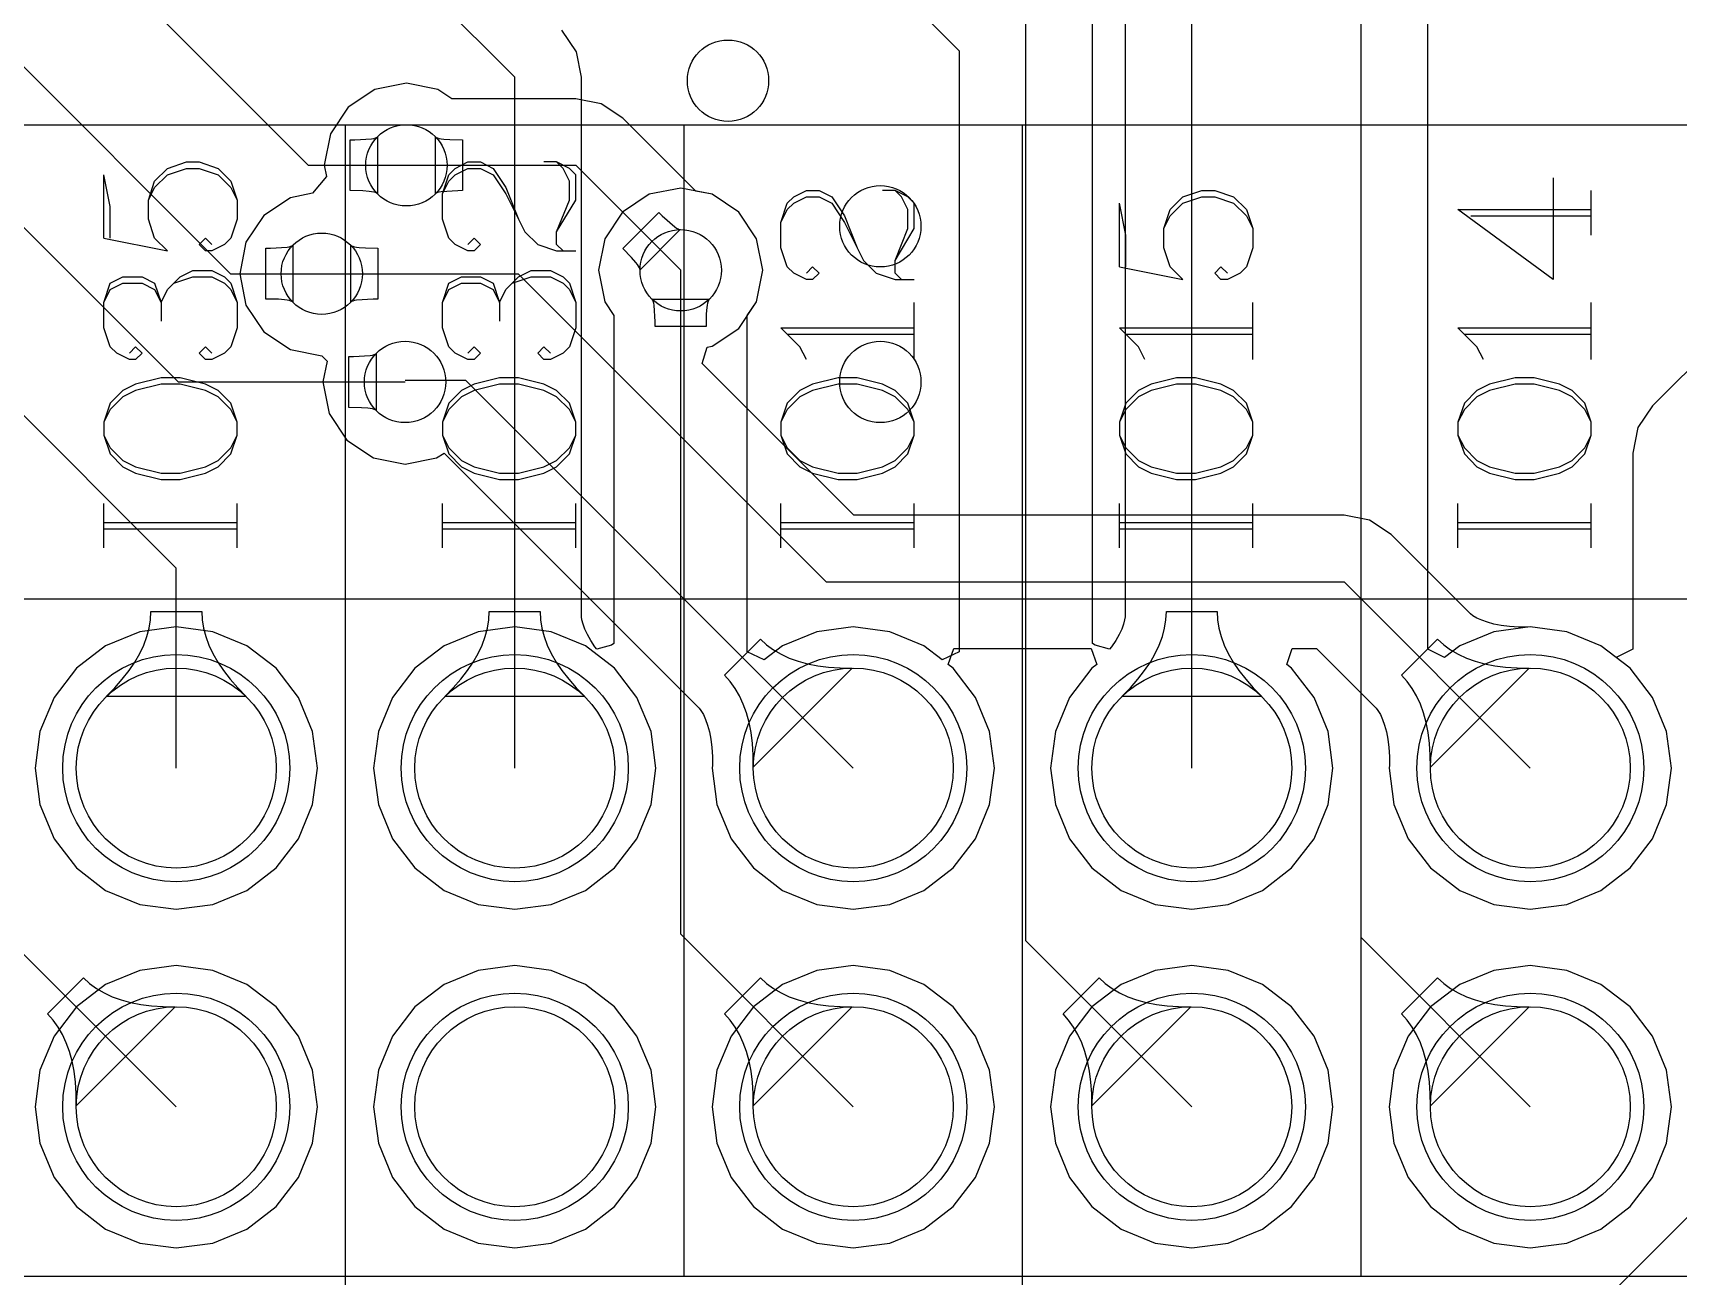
# Model space of a CAD drawing. Header units: millimetres. Extents: x 36 to 139, y 37 to 145.
# Drawn here: x 119.83 to 132.17, y 91.02 to 100.35 of the extents above; entities that cross this region are included whole.
import ezdxf

# ---------------------------------------------------------------- set-up
doc = ezdxf.new("R2010")
doc.units = ezdxf.units.MM
for name, color, linetype in [('BottomLayer', 5, 'Continuous'), ('BottomSolder', 6, 'Continuous'), ('MultiLayer', 9, 'Continuous'), ('TopLayer', 1, 'Continuous'), ('TopOverlay', 2, 'Continuous'), ('TopSolder', 216, 'Continuous')]:
    doc.layers.add(name, color=color, linetype=linetype)

# ---------------------------------------------------------------- blocks, each defined once
blk = doc.blocks.new('HDR2X11_28')
at = {"layer": 'BottomLayer'}
for centre in [(5.08, 2.54), (7.62, 2.54), (10.16, 2.54), (12.7, 2.54), (15.24, 2.54), (5.08, 0), (7.62, 0), (10.16, 0), (12.7, 0), (15.24, 0)]:
    blk.add_circle(centre, 0.75, dxfattribs=at)
at = {"layer": 'BottomSolder'}
for centre in [(5.08, 2.54), (7.62, 2.54), (10.16, 2.54), (12.7, 2.54), (15.24, 2.54), (5.08, 0), (7.62, 0), (10.16, 0), (12.7, 0), (15.24, 0)]:
    blk.add_circle(centre, 0.852, dxfattribs=at)
at = {"layer": 'MultiLayer'}
for centre in [(5.08, 2.54), (7.62, 2.54), (10.16, 2.54), (12.7, 2.54), (15.24, 2.54), (5.08, 0), (7.62, 0), (10.16, 0), (12.7, 0), (15.24, 0)]:
    blk.add_circle(centre, 0.75, dxfattribs=at)
at = {"layer": 'TopLayer'}
for centre in [(5.08, 2.54), (7.62, 2.54), (10.16, 2.54), (12.7, 2.54), (15.24, 2.54), (5.08, 0), (7.62, 0), (10.16, 0), (12.7, 0), (15.24, 0)]:
    blk.add_circle(centre, 0.75, dxfattribs=at)
at = {"layer": 'TopOverlay'}
for p, q in [((26.67, 3.81), (-1.27, 3.81)), ((26.67, -1.27), (-1.27, -1.27))]:
    blk.add_line(p, q, dxfattribs=at)
at = {"layer": 'TopSolder'}
for centre in [(5.08, 2.54), (7.62, 2.54), (10.16, 2.54), (12.7, 2.54), (15.24, 2.54), (5.08, 0), (7.62, 0), (10.16, 0), (12.7, 0), (15.24, 0)]:
    blk.add_circle(centre, 0.852, dxfattribs=at)

msp = doc.modelspace()

# ---------------------------------------------------------------- linework, layer by layer
at = {"layer": 'BottomLayer'}
for p, q in [((122.395, 99.923), (122.195, 99.789)), ((122.631, 99.97), (122.395, 99.923)), ((122.867, 99.923), (122.631, 99.97)), ((122.971, 99.853), (122.867, 99.923)), ((122.195, 99.789), (122.061, 99.589)), ((123.901, 99.853), (122.971, 99.853)), ((124.093, 99.815), (123.901, 99.853)), ((124.255, 99.707), (124.093, 99.815)), ((124.801, 99.161), (124.255, 99.707)), ((122.061, 99.589), (122.015, 99.353)), ((122.849, 99.14), (122.849, 99.567)), ((122.849, 99.567), (122.855, 99.562)), ((122.855, 99.562), (122.864, 99.558)), ((122.864, 99.558), (122.877, 99.555)), ((122.877, 99.555), (122.892, 99.552)), ((122.892, 99.552), (122.911, 99.549)), ((122.911, 99.549), (122.958, 99.546)), ((122.958, 99.546), (123.052, 99.544)), ((123.052, 99.544), (123.052, 99.163)), ((122.031, 99.27), (121.927, 99.143)), ((122.015, 99.353), (122.031, 99.27)), ((122.631, 99.353), (123.901, 99.353)), ((123.901, 99.353), (124.689, 98.566)), ((121.927, 99.143), (121.76, 99.11)), ((122.855, 99.144), (122.849, 99.14)), ((122.864, 99.148), (122.855, 99.144)), ((122.877, 99.151), (122.864, 99.148)), ((122.892, 99.154), (122.877, 99.151)), ((123.017, 99.162), (122.892, 99.154)), ((123.052, 99.163), (123.017, 99.162)), ((124.802, 99.16), (124.801, 99.161)), ((124.925, 99.136), (124.802, 99.16)), ((125.125, 99.002), (124.925, 99.136)), ((121.76, 99.11), (121.56, 98.976)), ((121.56, 98.976), (121.426, 98.776)), ((124.256, 98.729), (124.526, 98.998)), ((124.526, 98.998), (124.55, 98.974)), ((124.55, 98.974), (124.645, 98.891)), ((124.645, 98.891), (124.658, 98.882)), ((124.658, 98.882), (124.669, 98.876)), ((125.258, 98.802), (125.125, 99.002)), ((121.426, 98.776), (121.38, 98.54)), ((124.686, 98.871), (124.384, 98.569)), ((124.669, 98.876), (124.678, 98.872)), ((124.678, 98.872), (124.686, 98.871)), ((125.305, 98.566), (125.258, 98.802)), ((122.214, 98.327), (122.214, 98.754)), ((122.214, 98.754), (122.22, 98.749)), ((122.22, 98.749), (122.229, 98.746)), ((122.229, 98.746), (122.242, 98.742)), ((122.242, 98.742), (122.257, 98.739)), ((122.257, 98.739), (122.276, 98.737)), ((122.276, 98.737), (122.323, 98.733)), ((122.323, 98.733), (122.417, 98.731)), ((122.417, 98.731), (122.417, 98.35)), ((124.321, 98.661), (124.256, 98.729)), ((124.352, 98.625), (124.321, 98.661)), ((121.38, 98.54), (121.426, 98.304)), ((121.996, 98.54), (123.469, 98.54)), ((123.469, 98.54), (125.781, 96.229)), ((124.364, 98.61), (124.352, 98.625)), ((124.372, 98.597), (124.364, 98.61)), ((124.379, 98.585), (124.372, 98.597)), ((124.383, 98.576), (124.379, 98.585)), ((124.384, 98.569), (124.383, 98.576)), ((125.258, 98.33), (125.305, 98.566)), ((121.426, 98.304), (121.56, 98.104)), ((122.22, 98.331), (122.214, 98.327)), ((122.229, 98.335), (122.22, 98.331)), ((122.242, 98.339), (122.229, 98.335)), ((122.257, 98.342), (122.242, 98.339)), ((122.382, 98.35), (122.257, 98.342)), ((122.417, 98.35), (122.382, 98.35)), ((125.125, 98.13), (125.258, 98.33)), ((121.56, 98.104), (121.76, 97.971)), ((124.925, 97.996), (125.125, 98.13)), ((121.76, 97.971), (121.996, 97.924)), ((121.996, 97.924), (122.036, 97.884)), ((124.85, 97.867), (124.887, 97.989)), ((124.887, 97.989), (124.925, 97.996)), ((122.036, 97.884), (122.004, 97.728)), ((125.988, 96.729), (124.85, 97.867)), ((122.004, 97.728), (122.051, 97.492)), ((122.621, 97.741), (123.075, 97.741)), ((123.075, 97.741), (125.984, 94.832)), ((122.051, 97.492), (122.185, 97.292)), ((122.185, 97.292), (122.385, 97.158)), ((122.385, 97.158), (122.621, 97.111)), ((122.621, 97.111), (122.857, 97.158)), ((122.857, 97.158), (122.913, 97.195)), ((122.913, 97.195), (124.828, 95.281)), ((129.667, 96.729), (125.988, 96.729)), ((129.858, 96.691), (129.667, 96.729)), ((130.021, 96.583), (129.858, 96.691)), ((130.615, 95.988), (130.021, 96.583)), ((125.781, 96.229), (129.667, 96.229)), ((129.667, 96.229), (131.064, 94.832)), ((130.633, 95.975), (130.615, 95.988)), ((130.663, 95.957), (130.633, 95.975)), ((130.7, 95.941), (130.663, 95.957)), ((130.742, 95.926), (130.7, 95.941)), ((130.791, 95.912), (130.742, 95.926)), ((120.63, 95.855), (120.374, 95.749)), ((120.904, 95.891), (120.63, 95.855)), ((121.178, 95.855), (120.904, 95.891)), ((121.434, 95.749), (121.178, 95.855)), ((123.17, 95.855), (122.914, 95.749)), ((123.444, 95.891), (123.17, 95.855)), ((123.718, 95.855), (123.444, 95.891)), ((123.974, 95.749), (123.718, 95.855)), ((125.018, 95.528), (125.288, 95.798)), ((125.288, 95.798), (125.334, 95.756)), ((130.098, 95.528), (130.368, 95.798)), ((130.368, 95.798), (130.414, 95.756)), ((130.846, 95.902), (130.791, 95.912)), ((130.909, 95.894), (130.846, 95.902)), ((130.978, 95.889), (130.909, 95.894)), ((131.041, 95.888), (130.978, 95.889)), ((131.064, 95.891), (131.041, 95.888)), ((131.338, 95.855), (131.064, 95.891)), ((131.594, 95.749), (131.338, 95.855)), ((120.374, 95.749), (120.155, 95.581)), ((121.653, 95.581), (121.434, 95.749)), ((122.914, 95.749), (122.695, 95.581)), ((124.193, 95.581), (123.974, 95.749)), ((125.334, 95.756), (125.386, 95.719)), ((125.386, 95.719), (125.442, 95.686)), ((125.442, 95.686), (125.504, 95.657)), ((126.697, 95.609), (126.738, 95.729)), ((126.738, 95.729), (127.77, 95.729)), ((127.77, 95.729), (127.811, 95.609)), ((129.237, 95.609), (129.278, 95.729)), ((129.278, 95.729), (129.46, 95.729)), ((129.46, 95.729), (129.908, 95.281)), ((130.414, 95.756), (130.466, 95.719)), ((130.466, 95.719), (130.522, 95.686)), ((130.522, 95.686), (130.584, 95.657)), ((131.813, 95.581), (131.594, 95.749)), ((120.155, 95.581), (119.987, 95.362)), ((121.821, 95.362), (121.653, 95.581)), ((122.695, 95.581), (122.527, 95.362)), ((124.361, 95.362), (124.193, 95.581)), ((125.976, 95.582), (125.234, 94.84)), ((125.504, 95.657), (125.57, 95.634)), ((125.57, 95.634), (125.641, 95.614)), ((125.641, 95.614), (125.718, 95.599)), ((125.718, 95.599), (125.799, 95.589)), ((125.799, 95.589), (125.885, 95.583)), ((125.885, 95.583), (125.976, 95.582)), ((126.733, 95.581), (126.697, 95.609)), ((126.901, 95.362), (126.733, 95.581)), ((127.775, 95.581), (127.607, 95.362)), ((127.811, 95.609), (127.775, 95.581)), ((129.273, 95.581), (129.237, 95.609)), ((129.441, 95.362), (129.273, 95.581)), ((131.056, 95.582), (130.314, 94.84)), ((130.584, 95.657), (130.65, 95.634)), ((130.65, 95.634), (130.721, 95.614)), ((130.721, 95.614), (130.798, 95.599)), ((130.798, 95.599), (130.879, 95.589)), ((130.879, 95.589), (130.965, 95.583)), ((130.965, 95.583), (131.056, 95.582)), ((131.981, 95.362), (131.813, 95.581)), ((125.06, 95.482), (125.018, 95.528)), ((125.097, 95.43), (125.06, 95.482)), ((125.13, 95.374), (125.097, 95.43)), ((130.14, 95.482), (130.098, 95.528)), ((130.177, 95.43), (130.14, 95.482)), ((130.21, 95.374), (130.177, 95.43)), ((119.987, 95.362), (119.881, 95.106)), ((121.927, 95.106), (121.821, 95.362)), ((122.527, 95.362), (122.421, 95.106)), ((124.467, 95.106), (124.361, 95.362)), ((125.159, 95.312), (125.13, 95.374)), ((125.182, 95.246), (125.159, 95.312)), ((127.007, 95.106), (126.901, 95.362)), ((127.607, 95.362), (127.501, 95.106)), ((129.547, 95.106), (129.441, 95.362)), ((130.239, 95.312), (130.21, 95.374)), ((130.262, 95.246), (130.239, 95.312)), ((132.087, 95.106), (131.981, 95.362)), ((124.828, 95.281), (124.841, 95.263)), ((124.841, 95.263), (124.859, 95.233)), ((124.859, 95.233), (124.875, 95.196)), ((124.875, 95.196), (124.89, 95.154)), ((125.202, 95.175), (125.182, 95.246)), ((129.908, 95.281), (129.921, 95.263)), ((129.921, 95.263), (129.939, 95.233)), ((129.939, 95.233), (129.955, 95.196)), ((129.955, 95.196), (129.97, 95.154)), ((130.282, 95.175), (130.262, 95.246)), ((119.881, 95.106), (119.845, 94.832)), ((121.963, 94.832), (121.927, 95.106)), ((122.421, 95.106), (122.385, 94.832)), ((124.503, 94.832), (124.467, 95.106)), ((124.89, 95.154), (124.904, 95.105)), ((124.904, 95.105), (124.914, 95.05)), ((125.217, 95.098), (125.202, 95.175)), ((125.227, 95.017), (125.217, 95.098)), ((127.043, 94.832), (127.007, 95.106)), ((127.501, 95.106), (127.465, 94.832)), ((129.583, 94.832), (129.547, 95.106)), ((129.97, 95.154), (129.984, 95.105)), ((129.984, 95.105), (129.994, 95.05)), ((130.297, 95.098), (130.282, 95.175)), ((130.307, 95.017), (130.297, 95.098)), ((132.123, 94.832), (132.087, 95.106)), ((124.914, 95.05), (124.922, 94.987)), ((124.922, 94.987), (124.927, 94.918)), ((125.233, 94.931), (125.227, 95.017)), ((125.234, 94.84), (125.233, 94.931)), ((129.994, 95.05), (130.002, 94.987)), ((130.002, 94.987), (130.007, 94.918)), ((130.313, 94.931), (130.307, 95.017)), ((130.314, 94.84), (130.313, 94.931)), ((119.845, 94.832), (119.881, 94.558)), ((121.927, 94.558), (121.963, 94.832)), ((122.385, 94.832), (122.421, 94.558)), ((124.467, 94.558), (124.503, 94.832)), ((124.928, 94.855), (124.925, 94.832)), ((124.925, 94.832), (124.961, 94.558)), ((124.927, 94.918), (124.928, 94.855)), ((127.007, 94.558), (127.043, 94.832)), ((127.465, 94.832), (127.501, 94.558)), ((129.547, 94.558), (129.583, 94.832)), ((130.008, 94.855), (130.005, 94.832)), ((130.005, 94.832), (130.041, 94.558)), ((130.007, 94.918), (130.008, 94.855)), ((132.087, 94.558), (132.123, 94.832)), ((119.881, 94.558), (119.987, 94.302)), ((121.821, 94.302), (121.927, 94.558)), ((122.421, 94.558), (122.527, 94.302)), ((124.361, 94.302), (124.467, 94.558)), ((124.961, 94.558), (125.067, 94.302)), ((126.901, 94.302), (127.007, 94.558)), ((127.501, 94.558), (127.607, 94.302)), ((129.441, 94.302), (129.547, 94.558)), ((130.041, 94.558), (130.147, 94.302)), ((131.981, 94.302), (132.087, 94.558)), ((119.987, 94.302), (120.155, 94.083)), ((121.653, 94.083), (121.821, 94.302)), ((122.527, 94.302), (122.695, 94.083)), ((124.193, 94.083), (124.361, 94.302)), ((125.067, 94.302), (125.235, 94.083)), ((126.733, 94.083), (126.901, 94.302)), ((127.607, 94.302), (127.775, 94.083)), ((129.273, 94.083), (129.441, 94.302)), ((130.147, 94.302), (130.315, 94.083)), ((131.813, 94.083), (131.981, 94.302)), ((120.155, 94.083), (120.374, 93.915)), ((121.434, 93.915), (121.653, 94.083)), ((122.695, 94.083), (122.914, 93.915)), ((123.974, 93.915), (124.193, 94.083)), ((125.235, 94.083), (125.454, 93.915)), ((126.514, 93.915), (126.733, 94.083)), ((127.775, 94.083), (127.994, 93.915)), ((129.054, 93.915), (129.273, 94.083)), ((130.315, 94.083), (130.534, 93.915)), ((131.594, 93.915), (131.813, 94.083)), ((120.374, 93.915), (120.63, 93.809)), ((121.178, 93.809), (121.434, 93.915)), ((122.914, 93.915), (123.17, 93.809)), ((123.718, 93.809), (123.974, 93.915)), ((125.454, 93.915), (125.71, 93.809)), ((126.258, 93.809), (126.514, 93.915)), ((127.994, 93.915), (128.25, 93.809)), ((128.798, 93.809), (129.054, 93.915)), ((130.534, 93.915), (130.79, 93.809)), ((131.338, 93.809), (131.594, 93.915)), ((120.63, 93.809), (120.904, 93.773)), ((120.904, 93.773), (121.178, 93.809)), ((123.17, 93.809), (123.444, 93.773)), ((123.444, 93.773), (123.718, 93.809)), ((125.71, 93.809), (125.984, 93.773)), ((125.984, 93.773), (126.258, 93.809)), ((128.25, 93.809), (128.524, 93.773)), ((128.524, 93.773), (128.798, 93.809)), ((130.79, 93.809), (131.064, 93.773)), ((131.064, 93.773), (131.338, 93.809)), ((120.904, 93.351), (120.63, 93.315)), ((121.178, 93.315), (120.904, 93.351)), ((123.444, 93.351), (123.17, 93.315)), ((123.718, 93.315), (123.444, 93.351)), ((125.984, 93.351), (125.71, 93.315)), ((126.258, 93.315), (125.984, 93.351)), ((128.524, 93.351), (128.25, 93.315)), ((128.798, 93.315), (128.524, 93.351)), ((131.064, 93.351), (130.79, 93.315)), ((131.338, 93.315), (131.064, 93.351)), ((120.374, 93.209), (120.155, 93.041)), ((120.63, 93.315), (120.374, 93.209)), ((121.434, 93.209), (121.178, 93.315)), ((121.653, 93.041), (121.434, 93.209)), ((122.914, 93.209), (122.695, 93.041)), ((123.17, 93.315), (122.914, 93.209)), ((123.974, 93.209), (123.718, 93.315)), ((124.193, 93.041), (123.974, 93.209)), ((125.454, 93.209), (125.235, 93.041)), ((125.71, 93.315), (125.454, 93.209)), ((126.514, 93.209), (126.258, 93.315)), ((126.733, 93.041), (126.514, 93.209)), ((127.994, 93.209), (127.775, 93.041)), ((128.25, 93.315), (127.994, 93.209)), ((129.054, 93.209), (128.798, 93.315)), ((129.273, 93.041), (129.054, 93.209)), ((130.534, 93.209), (130.315, 93.041)), ((130.79, 93.315), (130.534, 93.209)), ((131.594, 93.209), (131.338, 93.315)), ((131.813, 93.041), (131.594, 93.209)), ((120.155, 93.041), (119.987, 92.822)), ((121.821, 92.822), (121.653, 93.041)), ((122.695, 93.041), (122.527, 92.822)), ((124.361, 92.822), (124.193, 93.041)), ((125.235, 93.041), (125.067, 92.822)), ((126.901, 92.822), (126.733, 93.041)), ((127.775, 93.041), (127.607, 92.822)), ((129.441, 92.822), (129.273, 93.041)), ((130.315, 93.041), (130.147, 92.822)), ((131.981, 92.822), (131.813, 93.041)), ((119.987, 92.822), (119.881, 92.566)), ((121.927, 92.566), (121.821, 92.822)), ((122.527, 92.822), (122.421, 92.566)), ((124.467, 92.566), (124.361, 92.822)), ((125.067, 92.822), (124.961, 92.566)), ((127.007, 92.566), (126.901, 92.822)), ((127.607, 92.822), (127.501, 92.566)), ((129.547, 92.566), (129.441, 92.822)), ((130.147, 92.822), (130.041, 92.566)), ((132.087, 92.566), (131.981, 92.822)), ((119.881, 92.566), (119.845, 92.292)), ((121.963, 92.292), (121.927, 92.566)), ((122.421, 92.566), (122.385, 92.292)), ((124.503, 92.292), (124.467, 92.566)), ((124.961, 92.566), (124.925, 92.292)), ((127.043, 92.292), (127.007, 92.566)), ((127.501, 92.566), (127.465, 92.292)), ((129.583, 92.292), (129.547, 92.566)), ((130.041, 92.566), (130.005, 92.292)), ((132.123, 92.292), (132.087, 92.566)), ((119.845, 92.292), (119.881, 92.018)), ((121.927, 92.018), (121.963, 92.292)), ((122.385, 92.292), (122.421, 92.018)), ((124.467, 92.018), (124.503, 92.292)), ((124.925, 92.292), (124.961, 92.018)), ((127.007, 92.018), (127.043, 92.292)), ((127.465, 92.292), (127.501, 92.018)), ((129.547, 92.018), (129.583, 92.292)), ((130.005, 92.292), (130.041, 92.018)), ((132.087, 92.018), (132.123, 92.292)), ((119.881, 92.018), (119.987, 91.762)), ((121.821, 91.762), (121.927, 92.018)), ((122.421, 92.018), (122.527, 91.762)), ((124.361, 91.762), (124.467, 92.018)), ((124.961, 92.018), (125.067, 91.762)), ((126.901, 91.762), (127.007, 92.018)), ((127.501, 92.018), (127.607, 91.762)), ((129.441, 91.762), (129.547, 92.018)), ((130.041, 92.018), (130.147, 91.762)), ((131.981, 91.762), (132.087, 92.018)), ((119.987, 91.762), (120.155, 91.543)), ((121.653, 91.543), (121.821, 91.762)), ((122.527, 91.762), (122.695, 91.543)), ((124.193, 91.543), (124.361, 91.762)), ((125.067, 91.762), (125.235, 91.543)), ((126.733, 91.543), (126.901, 91.762)), ((127.607, 91.762), (127.775, 91.543)), ((129.273, 91.543), (129.441, 91.762)), ((130.147, 91.762), (130.315, 91.543)), ((131.813, 91.543), (131.981, 91.762)), ((120.155, 91.543), (120.374, 91.375)), ((121.434, 91.375), (121.653, 91.543)), ((122.695, 91.543), (122.914, 91.375)), ((123.974, 91.375), (124.193, 91.543)), ((125.235, 91.543), (125.454, 91.375)), ((126.514, 91.375), (126.733, 91.543)), ((127.775, 91.543), (127.994, 91.375)), ((129.054, 91.375), (129.273, 91.543)), ((130.315, 91.543), (130.534, 91.375)), ((131.594, 91.375), (131.813, 91.543)), ((120.374, 91.375), (120.63, 91.269)), ((121.178, 91.269), (121.434, 91.375)), ((122.914, 91.375), (123.17, 91.269)), ((123.718, 91.269), (123.974, 91.375)), ((125.454, 91.375), (125.71, 91.269)), ((126.258, 91.269), (126.514, 91.375)), ((127.994, 91.375), (128.25, 91.269)), ((128.798, 91.269), (129.054, 91.375)), ((130.534, 91.375), (130.79, 91.269)), ((131.338, 91.269), (131.594, 91.375)), ((120.63, 91.269), (120.904, 91.233)), ((120.904, 91.233), (121.178, 91.269)), ((123.17, 91.269), (123.444, 91.233)), ((123.444, 91.233), (123.718, 91.269)), ((125.71, 91.269), (125.984, 91.233)), ((125.984, 91.233), (126.258, 91.269)), ((128.25, 91.269), (128.524, 91.233)), ((128.524, 91.233), (128.798, 91.269)), ((130.79, 91.269), (131.064, 91.233)), ((131.064, 91.233), (131.338, 91.269))]:
    msp.add_line(p, q, dxfattribs=at)
for centre in [(125.044, 99.988), (122.631, 99.353), (126.187, 98.896), (121.996, 98.54), (124.689, 98.566), (122.621, 97.728), (126.187, 97.728)]:
    msp.add_circle(centre, 0.305, dxfattribs=at)
at = {"layer": 'MultiLayer'}
for centre in [(125.044, 99.988), (122.631, 99.353), (126.187, 98.896), (121.996, 98.54), (124.689, 98.566), (122.621, 97.728), (126.187, 97.728)]:
    msp.add_circle(centre, 0.305, dxfattribs=at)
at = {"layer": 'TopLayer'}
for p, q in [((128.024, 108.497), (128.024, 95.967)), ((128.524, 94.832), (128.524, 108.497)), ((129.794, 93.562), (129.794, 103.417)), ((130.294, 95.725), (130.294, 103.21)), ((116.764, 103.087), (121.31, 98.54)), ((115.9, 102.745), (120.918, 97.728)), ((136.74, 102.307), (131.98, 97.548)), ((121.437, 102.02), (123.444, 100.014)), ((125.402, 101.59), (126.779, 100.213)), ((120.498, 100.75), (121.895, 99.353)), ((123.906, 100.205), (123.798, 100.367)), ((127.279, 93.537), (127.279, 100.42)), ((127.78, 95.767), (127.78, 100.42)), ((123.944, 100.014), (123.906, 100.205)), ((126.779, 100.213), (126.779, 95.705)), ((123.444, 94.832), (123.444, 100.014)), ((123.944, 95.967), (123.944, 100.014)), ((122.21, 99.163), (122.21, 99.544)), ((122.21, 99.544), (122.245, 99.544)), ((122.245, 99.544), (122.37, 99.552)), ((122.37, 99.552), (122.386, 99.555)), ((122.386, 99.555), (122.398, 99.558)), ((122.398, 99.558), (122.407, 99.562)), ((122.407, 99.562), (122.414, 99.567)), ((122.414, 99.567), (122.414, 99.14)), ((117.831, 99.404), (120.904, 96.331)), ((121.895, 99.353), (122.631, 99.353)), ((122.305, 99.161), (122.21, 99.163)), ((122.352, 99.157), (122.305, 99.161)), ((122.37, 99.154), (122.352, 99.157)), ((122.386, 99.151), (122.37, 99.154)), ((122.398, 99.148), (122.386, 99.151)), ((122.407, 99.144), (122.398, 99.148)), ((122.414, 99.14), (122.407, 99.144)), ((124.453, 99.136), (124.253, 99.002)), ((124.689, 99.182), (124.453, 99.136)), ((124.925, 99.136), (124.689, 99.182)), ((125.125, 99.002), (124.925, 99.136)), ((124.253, 99.002), (124.119, 98.802)), ((125.258, 98.802), (125.125, 99.002)), ((124.119, 98.802), (124.072, 98.566)), ((125.305, 98.566), (125.258, 98.802)), ((121.575, 98.35), (121.575, 98.731)), ((121.575, 98.731), (121.61, 98.731)), ((121.61, 98.731), (121.735, 98.739)), ((121.735, 98.739), (121.751, 98.742)), ((121.751, 98.742), (121.763, 98.746)), ((121.763, 98.746), (121.772, 98.749)), ((121.772, 98.749), (121.779, 98.754)), ((121.779, 98.754), (121.779, 98.327)), ((121.31, 98.54), (121.996, 98.54)), ((124.072, 98.566), (124.119, 98.33)), ((124.689, 93.587), (124.689, 98.566)), ((125.258, 98.33), (125.305, 98.566)), ((121.67, 98.348), (121.575, 98.35)), ((121.717, 98.344), (121.67, 98.348)), ((121.735, 98.342), (121.717, 98.344)), ((121.751, 98.339), (121.735, 98.342)), ((121.763, 98.335), (121.751, 98.339)), ((121.772, 98.331), (121.763, 98.335)), ((121.779, 98.327), (121.772, 98.331)), ((124.119, 98.33), (124.188, 98.226)), ((124.48, 98.342), (124.475, 98.348)), ((124.475, 98.348), (124.902, 98.348)), ((124.483, 98.333), (124.48, 98.342)), ((124.487, 98.32), (124.483, 98.333)), ((124.49, 98.305), (124.487, 98.32)), ((124.498, 98.18), (124.49, 98.305)), ((124.885, 98.286), (124.881, 98.239)), ((124.887, 98.305), (124.885, 98.286)), ((124.89, 98.32), (124.887, 98.305)), ((124.894, 98.333), (124.89, 98.32)), ((124.898, 98.342), (124.894, 98.333)), ((124.902, 98.348), (124.898, 98.342)), ((125.189, 98.226), (125.258, 98.33)), ((124.188, 98.226), (124.188, 98.225)), ((124.188, 98.225), (124.188, 95.767)), ((124.498, 98.145), (124.498, 98.18)), ((124.879, 98.145), (124.498, 98.145)), ((124.881, 98.239), (124.879, 98.145)), ((125.189, 95.705), (125.189, 98.226)), ((122.2, 97.537), (122.2, 97.918)), ((122.2, 97.918), (122.235, 97.918)), ((122.235, 97.918), (122.36, 97.926)), ((122.36, 97.926), (122.376, 97.929)), ((122.376, 97.929), (122.388, 97.933)), ((122.388, 97.933), (122.397, 97.937)), ((122.397, 97.937), (122.403, 97.941)), ((122.403, 97.941), (122.403, 97.514)), ((120.918, 97.728), (122.621, 97.728)), ((122.294, 97.535), (122.2, 97.537)), ((122.341, 97.531), (122.294, 97.535)), ((122.36, 97.529), (122.341, 97.531)), ((122.376, 97.526), (122.36, 97.529)), ((122.388, 97.522), (122.376, 97.526)), ((122.397, 97.519), (122.388, 97.522)), ((131.98, 97.548), (131.872, 97.386)), ((122.403, 97.514), (122.397, 97.519)), ((131.872, 97.386), (131.834, 97.194)), ((131.834, 97.194), (131.834, 95.725)), ((120.904, 94.832), (120.904, 96.331)), ((120.7, 95.882), (120.71, 95.945)), ((120.71, 95.945), (120.714, 96.007)), ((120.714, 96.007), (121.095, 96.007)), ((121.095, 96.007), (121.098, 95.945)), ((121.098, 95.945), (121.108, 95.882)), ((123.24, 95.882), (123.25, 95.945)), ((123.25, 95.945), (123.253, 96.007)), ((123.253, 96.007), (123.634, 96.007)), ((123.634, 96.007), (123.638, 95.945)), ((123.638, 95.945), (123.648, 95.882)), ((123.948, 95.945), (123.944, 95.967)), ((123.957, 95.911), (123.948, 95.945)), ((128.02, 95.945), (128.011, 95.911)), ((128.024, 95.967), (128.02, 95.945)), ((128.32, 95.882), (128.33, 95.945)), ((128.33, 95.945), (128.334, 96.007)), ((128.334, 96.007), (128.715, 96.007)), ((128.715, 96.007), (128.718, 95.945)), ((128.718, 95.945), (128.728, 95.882)), ((120.66, 95.755), (120.683, 95.819)), ((120.683, 95.819), (120.7, 95.882)), ((121.108, 95.882), (121.125, 95.819)), ((121.125, 95.819), (121.148, 95.755)), ((123.2, 95.755), (123.223, 95.819)), ((123.223, 95.819), (123.24, 95.882)), ((123.648, 95.882), (123.665, 95.819)), ((123.665, 95.819), (123.688, 95.755)), ((123.97, 95.874), (123.957, 95.911)), ((123.99, 95.833), (123.97, 95.874)), ((124.015, 95.789), (123.99, 95.833)), ((125.71, 95.855), (125.454, 95.749)), ((125.984, 95.891), (125.71, 95.855)), ((126.258, 95.855), (125.984, 95.891)), ((126.514, 95.749), (126.258, 95.855)), ((127.978, 95.833), (127.953, 95.789)), ((127.998, 95.874), (127.978, 95.833)), ((128.011, 95.911), (127.998, 95.874)), ((128.28, 95.755), (128.303, 95.819)), ((128.303, 95.819), (128.32, 95.882)), ((128.728, 95.882), (128.745, 95.819)), ((128.745, 95.819), (128.768, 95.755)), ((130.79, 95.855), (130.534, 95.749)), ((131.064, 95.891), (130.79, 95.855)), ((131.338, 95.855), (131.064, 95.891)), ((131.594, 95.749), (131.338, 95.855)), ((120.593, 95.627), (120.63, 95.691)), ((120.63, 95.691), (120.66, 95.755)), ((121.148, 95.755), (121.178, 95.691)), ((121.178, 95.691), (121.215, 95.627)), ((123.133, 95.627), (123.17, 95.691)), ((123.17, 95.691), (123.2, 95.755)), ((123.688, 95.755), (123.718, 95.691)), ((123.718, 95.691), (123.755, 95.627)), ((124.046, 95.742), (124.015, 95.789)), ((124.061, 95.723), (124.046, 95.742)), ((124.169, 95.753), (124.061, 95.723)), ((124.188, 95.767), (124.169, 95.753)), ((125.316, 95.643), (125.189, 95.705)), ((125.454, 95.749), (125.316, 95.643)), ((126.652, 95.643), (126.514, 95.749)), ((126.779, 95.705), (126.652, 95.643)), ((127.799, 95.753), (127.78, 95.767)), ((127.907, 95.723), (127.799, 95.753)), ((127.922, 95.742), (127.907, 95.723)), ((127.953, 95.789), (127.922, 95.742)), ((128.213, 95.627), (128.25, 95.691)), ((128.25, 95.691), (128.28, 95.755)), ((128.768, 95.755), (128.798, 95.691)), ((128.798, 95.691), (128.835, 95.627)), ((130.421, 95.662), (130.294, 95.725)), ((130.534, 95.749), (130.421, 95.662)), ((131.707, 95.662), (131.594, 95.749)), ((131.834, 95.725), (131.707, 95.662)), ((120.499, 95.498), (120.55, 95.563)), ((120.55, 95.563), (120.593, 95.627)), ((121.215, 95.627), (121.258, 95.563)), ((121.258, 95.563), (121.309, 95.498)), ((123.039, 95.498), (123.09, 95.563)), ((123.09, 95.563), (123.133, 95.627)), ((123.755, 95.627), (123.798, 95.563)), ((123.798, 95.563), (123.849, 95.498)), ((128.119, 95.498), (128.17, 95.563)), ((128.17, 95.563), (128.213, 95.627)), ((128.835, 95.627), (128.878, 95.563)), ((128.878, 95.563), (128.929, 95.498)), ((120.379, 95.368), (120.443, 95.433)), ((120.443, 95.433), (120.499, 95.498)), ((121.309, 95.498), (121.365, 95.433)), ((121.365, 95.433), (121.429, 95.368)), ((122.919, 95.368), (122.983, 95.433)), ((122.983, 95.433), (123.039, 95.498)), ((123.849, 95.498), (123.905, 95.433)), ((123.905, 95.433), (123.969, 95.368)), ((127.999, 95.368), (128.063, 95.433)), ((128.063, 95.433), (128.119, 95.498)), ((128.929, 95.498), (128.985, 95.433)), ((128.985, 95.433), (129.049, 95.368)), ((121.429, 95.368), (120.379, 95.368)), ((123.969, 95.368), (122.919, 95.368)), ((129.049, 95.368), (127.999, 95.368)), ((124.689, 93.587), (125.984, 92.292)), ((119.659, 93.537), (120.904, 92.292)), ((127.279, 93.537), (128.524, 92.292)), ((129.794, 93.562), (131.064, 92.292)), ((119.938, 92.988), (120.208, 93.258)), ((120.208, 93.258), (120.254, 93.216)), ((120.254, 93.216), (120.306, 93.179)), ((125.018, 92.988), (125.288, 93.258)), ((125.288, 93.258), (125.334, 93.216)), ((125.334, 93.216), (125.386, 93.179)), ((127.558, 92.988), (127.828, 93.258)), ((127.828, 93.258), (127.874, 93.216)), ((127.874, 93.216), (127.926, 93.179)), ((130.098, 92.988), (130.368, 93.258)), ((130.368, 93.258), (130.414, 93.216)), ((130.414, 93.216), (130.466, 93.179)), ((120.306, 93.179), (120.362, 93.146)), ((120.362, 93.146), (120.424, 93.117)), ((120.424, 93.117), (120.49, 93.094)), ((120.49, 93.094), (120.561, 93.074)), ((125.386, 93.179), (125.442, 93.146)), ((125.442, 93.146), (125.504, 93.117)), ((125.504, 93.117), (125.57, 93.094)), ((125.57, 93.094), (125.641, 93.074)), ((127.926, 93.179), (127.982, 93.146)), ((127.982, 93.146), (128.044, 93.117)), ((128.044, 93.117), (128.11, 93.094)), ((128.11, 93.094), (128.181, 93.074)), ((130.466, 93.179), (130.522, 93.146)), ((130.522, 93.146), (130.584, 93.117)), ((130.584, 93.117), (130.65, 93.094)), ((130.65, 93.094), (130.721, 93.074)), ((119.98, 92.942), (119.938, 92.988)), ((120.896, 93.042), (120.154, 92.299)), ((120.561, 93.074), (120.638, 93.059)), ((120.638, 93.059), (120.719, 93.049)), ((120.719, 93.049), (120.805, 93.043)), ((120.805, 93.043), (120.896, 93.042)), ((125.06, 92.942), (125.018, 92.988)), ((125.976, 93.042), (125.234, 92.299)), ((125.641, 93.074), (125.718, 93.059)), ((125.718, 93.059), (125.799, 93.049)), ((125.799, 93.049), (125.885, 93.043)), ((125.885, 93.043), (125.976, 93.042)), ((127.6, 92.942), (127.558, 92.988)), ((128.516, 93.042), (127.774, 92.299)), ((128.181, 93.074), (128.258, 93.059)), ((128.258, 93.059), (128.339, 93.049)), ((128.339, 93.049), (128.425, 93.043)), ((128.425, 93.043), (128.516, 93.042)), ((130.14, 92.942), (130.098, 92.988)), ((131.056, 93.042), (130.314, 92.299)), ((130.721, 93.074), (130.798, 93.059)), ((130.798, 93.059), (130.879, 93.049)), ((130.879, 93.049), (130.965, 93.043)), ((130.965, 93.043), (131.056, 93.042)), ((120.017, 92.89), (119.98, 92.942)), ((120.05, 92.834), (120.017, 92.89)), ((120.079, 92.772), (120.05, 92.834)), ((125.097, 92.89), (125.06, 92.942)), ((125.13, 92.834), (125.097, 92.89)), ((125.159, 92.772), (125.13, 92.834)), ((127.637, 92.89), (127.6, 92.942)), ((127.67, 92.834), (127.637, 92.89)), ((127.699, 92.772), (127.67, 92.834)), ((130.177, 92.89), (130.14, 92.942)), ((130.21, 92.834), (130.177, 92.89)), ((130.239, 92.772), (130.21, 92.834)), ((120.102, 92.706), (120.079, 92.772)), ((125.182, 92.706), (125.159, 92.772)), ((127.722, 92.706), (127.699, 92.772)), ((130.262, 92.706), (130.239, 92.772)), ((120.122, 92.635), (120.102, 92.706)), ((120.137, 92.558), (120.122, 92.635)), ((125.202, 92.635), (125.182, 92.706)), ((125.217, 92.558), (125.202, 92.635)), ((127.742, 92.635), (127.722, 92.706)), ((127.757, 92.558), (127.742, 92.635)), ((130.282, 92.635), (130.262, 92.706)), ((130.297, 92.558), (130.282, 92.635)), ((120.147, 92.477), (120.137, 92.558)), ((120.153, 92.391), (120.147, 92.477)), ((125.227, 92.477), (125.217, 92.558)), ((125.233, 92.391), (125.227, 92.477)), ((127.767, 92.477), (127.757, 92.558)), ((127.773, 92.391), (127.767, 92.477)), ((130.307, 92.477), (130.297, 92.558)), ((130.313, 92.391), (130.307, 92.477)), ((120.154, 92.299), (120.153, 92.391)), ((125.234, 92.299), (125.233, 92.391)), ((127.774, 92.299), (127.773, 92.391)), ((130.314, 92.299), (130.313, 92.391)), ((131.42, 90.641), (132.334, 91.555))]:
    msp.add_line(p, q, dxfattribs=at)
for centre in [(125.044, 99.988), (122.631, 99.353), (126.187, 98.896), (121.996, 98.54), (124.689, 98.566), (122.621, 97.728), (126.187, 97.728)]:
    msp.add_circle(centre, 0.305, dxfattribs=at)
at = {"layer": 'TopOverlay'}
for p, q in [((109.474, 99.658), (137.414, 99.658)), ((122.174, 96.102), (122.174, 99.658)), ((122.174, 91.022), (122.174, 99.658)), ((124.714, 96.102), (124.714, 99.658)), ((124.714, 91.022), (124.714, 99.658)), ((127.254, 96.102), (127.254, 99.658)), ((127.254, 91.022), (127.254, 99.658)), ((129.794, 96.102), (129.794, 99.658)), ((129.794, 91.022), (129.794, 99.658)), ((120.838, 99.33), (120.98, 99.378)), ((120.98, 99.378), (121.076, 99.378)), ((121.076, 99.378), (121.218, 99.33)), ((122.997, 99.33), (123.092, 99.378)), ((123.092, 99.378), (123.187, 99.378)), ((123.187, 99.378), (123.282, 99.33)), ((123.758, 99.378), (123.663, 99.378)), ((123.806, 99.33), (123.758, 99.378)), ((123.854, 99.33), (123.758, 99.378)), ((120.361, 98.806), (120.361, 99.282)), ((120.409, 99.044), (120.361, 99.282)), ((120.742, 99.235), (120.838, 99.33)), ((120.742, 99.187), (120.838, 99.282)), ((120.838, 99.282), (120.98, 99.33)), ((120.98, 99.33), (121.076, 99.33)), ((121.076, 99.33), (121.218, 99.282)), ((121.218, 99.33), (121.314, 99.235)), ((121.218, 99.282), (121.314, 99.187)), ((122.901, 99.14), (122.949, 99.282)), ((122.949, 99.282), (122.997, 99.33)), ((122.949, 99.235), (122.997, 99.282)), ((122.997, 99.282), (123.092, 99.33)), ((123.092, 99.33), (123.187, 99.33)), ((123.187, 99.33), (123.282, 99.282)), ((123.282, 99.33), (123.377, 99.187)), ((123.282, 99.282), (123.377, 99.14)), ((123.854, 99.235), (123.806, 99.33)), ((123.901, 99.282), (123.854, 99.33)), ((123.901, 99.092), (123.901, 99.282)), ((131.236, 99.259), (131.236, 98.497)), ((120.695, 99.092), (120.742, 99.235)), ((120.695, 99.092), (120.742, 99.187)), ((121.314, 99.235), (121.361, 99.092)), ((121.314, 99.187), (121.361, 99.092)), ((122.901, 99.14), (122.949, 99.235)), ((122.901, 98.949), (122.901, 99.14)), ((123.377, 99.187), (123.473, 98.949)), ((123.377, 99.14), (123.473, 98.949)), ((123.854, 99.092), (123.854, 99.235)), ((125.537, 99.116), (125.632, 99.163)), ((125.632, 99.163), (125.727, 99.163)), ((125.727, 99.163), (125.822, 99.116)), ((126.298, 99.163), (126.203, 99.163)), ((126.346, 99.116), (126.298, 99.163)), ((126.394, 99.116), (126.298, 99.163)), ((128.458, 99.116), (128.6, 99.163)), ((128.6, 99.163), (128.696, 99.163)), ((128.696, 99.163), (128.838, 99.116)), ((131.521, 98.83), (131.521, 99.163)), ((120.409, 98.806), (120.409, 99.044)), ((120.695, 98.949), (120.695, 99.092)), ((121.361, 99.092), (121.361, 98.949)), ((123.758, 98.854), (123.854, 99.092)), ((123.758, 98.854), (123.901, 99.092)), ((125.441, 98.925), (125.489, 99.068)), ((125.441, 98.925), (125.489, 99.021)), ((125.489, 99.068), (125.537, 99.116)), ((125.489, 99.021), (125.537, 99.068)), ((125.537, 99.068), (125.632, 99.116)), ((125.632, 99.116), (125.727, 99.116)), ((125.727, 99.116), (125.822, 99.068)), ((125.822, 99.116), (125.917, 98.973)), ((125.822, 99.068), (125.917, 98.925)), ((126.394, 99.021), (126.346, 99.116)), ((126.441, 99.068), (126.394, 99.116)), ((126.394, 98.878), (126.394, 99.021)), ((126.441, 98.878), (126.441, 99.068)), ((127.981, 98.592), (127.981, 99.068)), ((128.029, 98.83), (127.981, 99.068)), ((128.315, 98.878), (128.362, 99.021)), ((128.362, 99.021), (128.458, 99.116)), ((128.362, 98.973), (128.458, 99.068)), ((128.458, 99.068), (128.6, 99.116)), ((128.6, 99.116), (128.696, 99.116)), ((128.696, 99.116), (128.838, 99.068)), ((128.838, 99.116), (128.934, 99.021)), ((128.838, 99.068), (128.934, 98.973)), ((128.934, 99.021), (128.981, 98.878)), ((131.236, 98.497), (130.521, 99.021)), ((130.521, 99.021), (131.521, 99.021)), ((120.742, 98.806), (120.695, 98.949)), ((121.361, 98.949), (121.314, 98.806)), ((122.949, 98.806), (122.901, 98.949)), ((123.473, 98.949), (123.52, 98.854)), ((125.441, 98.735), (125.441, 98.925)), ((125.917, 98.973), (126.013, 98.735)), ((125.917, 98.925), (126.013, 98.735)), ((128.315, 98.878), (128.362, 98.973)), ((128.934, 98.973), (128.981, 98.878)), ((130.617, 98.973), (131.521, 98.973)), ((120.361, 98.806), (120.838, 98.711)), ((120.838, 98.711), (120.742, 98.806)), ((121.076, 98.759), (121.123, 98.806)), ((121.123, 98.711), (121.076, 98.759)), ((121.123, 98.806), (121.171, 98.759)), ((121.266, 98.759), (121.171, 98.711)), ((121.314, 98.806), (121.266, 98.759)), ((122.997, 98.759), (122.949, 98.806)), ((123.092, 98.711), (122.997, 98.759)), ((123.092, 98.759), (123.139, 98.806)), ((123.139, 98.806), (123.187, 98.759)), ((123.187, 98.759), (123.139, 98.711)), ((123.52, 98.854), (123.616, 98.759)), ((123.616, 98.759), (123.758, 98.711)), ((123.758, 98.759), (123.758, 98.854)), ((123.806, 98.711), (123.758, 98.759)), ((126.298, 98.64), (126.394, 98.878)), ((126.298, 98.64), (126.441, 98.878)), ((128.029, 98.592), (128.029, 98.83)), ((128.315, 98.735), (128.315, 98.878)), ((128.981, 98.878), (128.981, 98.735)), ((121.171, 98.711), (121.123, 98.711)), ((123.139, 98.711), (123.092, 98.711)), ((123.758, 98.711), (123.901, 98.711)), ((125.489, 98.592), (125.441, 98.735)), ((126.013, 98.735), (126.06, 98.64)), ((126.06, 98.64), (126.156, 98.544)), ((126.298, 98.544), (126.298, 98.64)), ((128.362, 98.592), (128.315, 98.735)), ((128.981, 98.735), (128.934, 98.592)), ((120.409, 98.468), (120.504, 98.516)), ((120.504, 98.516), (120.647, 98.516)), ((120.647, 98.516), (120.742, 98.468)), ((120.838, 98.421), (120.933, 98.516)), ((120.885, 98.468), (121.028, 98.516)), ((120.933, 98.516), (121.028, 98.564)), ((121.028, 98.564), (121.171, 98.564)), ((121.028, 98.516), (121.171, 98.516)), ((121.171, 98.564), (121.266, 98.516)), ((121.171, 98.516), (121.266, 98.468)), ((121.266, 98.516), (121.314, 98.468)), ((122.949, 98.468), (123.044, 98.516)), ((123.044, 98.516), (123.187, 98.516)), ((123.187, 98.516), (123.282, 98.468)), ((123.377, 98.421), (123.473, 98.516)), ((123.425, 98.468), (123.568, 98.516)), ((123.473, 98.516), (123.568, 98.564)), ((123.568, 98.564), (123.711, 98.564)), ((123.568, 98.516), (123.711, 98.516)), ((123.711, 98.564), (123.806, 98.516)), ((123.711, 98.516), (123.806, 98.468)), ((123.806, 98.516), (123.854, 98.468)), ((125.537, 98.544), (125.489, 98.592)), ((125.632, 98.497), (125.537, 98.544)), ((125.632, 98.544), (125.679, 98.592)), ((125.679, 98.592), (125.727, 98.544)), ((125.727, 98.544), (125.679, 98.497)), ((126.156, 98.544), (126.298, 98.497)), ((126.346, 98.497), (126.298, 98.544)), ((127.981, 98.592), (128.458, 98.497)), ((128.458, 98.497), (128.362, 98.592)), ((128.696, 98.544), (128.743, 98.592)), ((128.743, 98.497), (128.696, 98.544)), ((128.743, 98.592), (128.791, 98.544)), ((128.886, 98.544), (128.791, 98.497)), ((128.934, 98.592), (128.886, 98.544)), ((120.361, 98.325), (120.409, 98.468)), ((120.361, 98.325), (120.409, 98.421)), ((120.409, 98.421), (120.504, 98.468)), ((120.504, 98.468), (120.647, 98.468)), ((120.647, 98.468), (120.742, 98.421)), ((120.742, 98.468), (120.79, 98.325)), ((120.742, 98.421), (120.79, 98.325)), ((120.79, 98.325), (120.838, 98.421)), ((121.266, 98.468), (121.314, 98.421)), ((121.314, 98.468), (121.361, 98.325)), ((121.314, 98.421), (121.361, 98.325)), ((122.901, 98.325), (122.949, 98.468)), ((122.901, 98.325), (122.949, 98.421)), ((122.949, 98.421), (123.044, 98.468)), ((123.044, 98.468), (123.187, 98.468)), ((123.187, 98.468), (123.282, 98.421)), ((123.282, 98.468), (123.33, 98.325)), ((123.282, 98.421), (123.33, 98.325)), ((123.33, 98.325), (123.377, 98.421)), ((123.806, 98.468), (123.854, 98.421)), ((123.854, 98.468), (123.901, 98.325)), ((123.854, 98.421), (123.901, 98.325)), ((125.679, 98.497), (125.632, 98.497)), ((126.298, 98.497), (126.441, 98.497)), ((128.791, 98.497), (128.743, 98.497)), ((120.361, 98.135), (120.361, 98.325)), ((120.79, 98.325), (120.79, 98.183)), ((121.361, 98.325), (121.361, 98.135)), ((122.901, 98.135), (122.901, 98.325)), ((123.33, 98.325), (123.33, 98.183)), ((123.901, 98.325), (123.901, 98.135)), ((126.441, 97.897), (126.441, 98.325)), ((128.981, 97.897), (128.981, 98.325)), ((131.521, 97.897), (131.521, 98.325)), ((120.409, 97.992), (120.361, 98.135)), ((121.361, 98.135), (121.314, 97.992)), ((122.949, 97.992), (122.901, 98.135)), ((123.901, 98.135), (123.854, 97.992)), ((125.584, 97.992), (125.441, 98.135)), ((125.441, 98.135), (126.441, 98.135)), ((125.489, 98.087), (126.441, 98.087)), ((128.124, 97.992), (127.981, 98.135)), ((127.981, 98.135), (128.981, 98.135)), ((128.029, 98.087), (128.981, 98.087)), ((130.664, 97.992), (130.521, 98.135)), ((130.521, 98.135), (131.521, 98.135)), ((130.569, 98.087), (131.521, 98.087)), ((120.457, 97.945), (120.409, 97.992)), ((120.552, 97.897), (120.457, 97.945)), ((120.552, 97.945), (120.599, 97.992)), ((120.599, 97.897), (120.552, 97.897)), ((120.599, 97.992), (120.647, 97.945)), ((120.647, 97.945), (120.599, 97.897)), ((121.076, 97.945), (121.123, 97.992)), ((121.123, 97.897), (121.076, 97.945)), ((121.123, 97.992), (121.171, 97.945)), ((121.171, 97.897), (121.123, 97.897)), ((121.266, 97.945), (121.171, 97.897)), ((121.314, 97.992), (121.266, 97.945)), ((122.997, 97.945), (122.949, 97.992)), ((123.092, 97.897), (122.997, 97.945)), ((123.092, 97.945), (123.139, 97.992)), ((123.139, 97.897), (123.092, 97.897)), ((123.139, 97.992), (123.187, 97.945)), ((123.187, 97.945), (123.139, 97.897)), ((123.616, 97.945), (123.663, 97.992)), ((123.663, 97.897), (123.616, 97.945)), ((123.663, 97.992), (123.711, 97.945)), ((123.711, 97.897), (123.663, 97.897)), ((123.806, 97.945), (123.711, 97.897)), ((123.854, 97.992), (123.806, 97.945)), ((125.632, 97.897), (125.584, 97.992)), ((128.172, 97.897), (128.124, 97.992)), ((130.712, 97.897), (130.664, 97.992)), ((120.504, 97.664), (120.409, 97.568)), ((120.599, 97.711), (120.504, 97.664)), ((120.599, 97.664), (120.504, 97.616)), ((120.79, 97.759), (120.599, 97.711)), ((120.79, 97.711), (120.599, 97.664)), ((120.933, 97.759), (120.79, 97.759)), ((120.933, 97.711), (120.79, 97.711)), ((121.123, 97.711), (120.933, 97.759)), ((121.123, 97.664), (120.933, 97.711)), ((121.218, 97.664), (121.123, 97.711)), ((121.218, 97.616), (121.123, 97.664)), ((121.314, 97.568), (121.218, 97.664)), ((123.044, 97.664), (122.949, 97.568)), ((123.139, 97.711), (123.044, 97.664)), ((123.139, 97.664), (123.044, 97.616)), ((123.33, 97.759), (123.139, 97.711)), ((123.33, 97.711), (123.139, 97.664)), ((123.473, 97.759), (123.33, 97.759)), ((123.473, 97.711), (123.33, 97.711)), ((123.663, 97.711), (123.473, 97.759)), ((123.663, 97.664), (123.473, 97.711)), ((123.758, 97.664), (123.663, 97.711)), ((123.758, 97.616), (123.663, 97.664)), ((123.854, 97.568), (123.758, 97.664)), ((125.584, 97.664), (125.489, 97.568)), ((125.679, 97.711), (125.584, 97.664)), ((125.679, 97.664), (125.584, 97.616)), ((125.87, 97.759), (125.679, 97.711)), ((125.87, 97.711), (125.679, 97.664)), ((126.013, 97.759), (125.87, 97.759)), ((126.013, 97.711), (125.87, 97.711)), ((126.203, 97.711), (126.013, 97.759)), ((126.203, 97.664), (126.013, 97.711)), ((126.298, 97.664), (126.203, 97.711)), ((126.298, 97.616), (126.203, 97.664)), ((126.394, 97.568), (126.298, 97.664)), ((128.124, 97.664), (128.029, 97.568)), ((128.219, 97.711), (128.124, 97.664)), ((128.219, 97.664), (128.124, 97.616)), ((128.41, 97.759), (128.219, 97.711)), ((128.41, 97.711), (128.219, 97.664)), ((128.553, 97.759), (128.41, 97.759)), ((128.553, 97.711), (128.41, 97.711)), ((128.743, 97.711), (128.553, 97.759)), ((128.743, 97.664), (128.553, 97.711)), ((128.838, 97.664), (128.743, 97.711)), ((128.838, 97.616), (128.743, 97.664)), ((128.934, 97.568), (128.838, 97.664)), ((130.664, 97.664), (130.569, 97.568)), ((130.759, 97.711), (130.664, 97.664)), ((130.759, 97.664), (130.664, 97.616)), ((130.95, 97.759), (130.759, 97.711)), ((130.95, 97.711), (130.759, 97.664)), ((131.093, 97.759), (130.95, 97.759)), ((131.093, 97.711), (130.95, 97.711)), ((131.283, 97.711), (131.093, 97.759)), ((131.283, 97.664), (131.093, 97.711)), ((131.378, 97.664), (131.283, 97.711)), ((131.378, 97.616), (131.283, 97.664)), ((131.474, 97.568), (131.378, 97.664)), ((120.409, 97.568), (120.361, 97.426)), ((120.504, 97.616), (120.409, 97.521)), ((121.314, 97.521), (121.218, 97.616)), ((121.361, 97.426), (121.314, 97.568)), ((122.949, 97.568), (122.901, 97.426)), ((123.044, 97.616), (122.949, 97.521)), ((123.854, 97.521), (123.758, 97.616)), ((123.901, 97.426), (123.854, 97.568)), ((125.489, 97.568), (125.441, 97.426)), ((125.584, 97.616), (125.489, 97.521)), ((126.394, 97.521), (126.298, 97.616)), ((126.441, 97.426), (126.394, 97.568)), ((128.029, 97.568), (127.981, 97.426)), ((128.124, 97.616), (128.029, 97.521)), ((128.934, 97.521), (128.838, 97.616)), ((128.981, 97.426), (128.934, 97.568)), ((130.569, 97.568), (130.521, 97.426)), ((130.664, 97.616), (130.569, 97.521)), ((131.474, 97.521), (131.378, 97.616)), ((131.521, 97.426), (131.474, 97.568)), ((120.409, 97.521), (120.361, 97.426)), ((120.361, 97.426), (120.361, 97.33)), ((121.361, 97.426), (121.314, 97.521)), ((121.361, 97.33), (121.361, 97.426)), ((122.949, 97.521), (122.901, 97.426)), ((122.901, 97.426), (122.901, 97.33)), ((123.901, 97.426), (123.854, 97.521)), ((123.901, 97.33), (123.901, 97.426)), ((125.489, 97.521), (125.441, 97.426)), ((125.441, 97.426), (125.441, 97.33)), ((126.441, 97.426), (126.394, 97.521)), ((126.441, 97.33), (126.441, 97.426)), ((128.029, 97.521), (127.981, 97.426)), ((127.981, 97.426), (127.981, 97.33)), ((128.981, 97.426), (128.934, 97.521)), ((128.981, 97.33), (128.981, 97.426)), ((130.569, 97.521), (130.521, 97.426)), ((130.521, 97.426), (130.521, 97.33)), ((131.521, 97.426), (131.474, 97.521)), ((131.521, 97.33), (131.521, 97.426)), ((120.361, 97.33), (120.409, 97.188)), ((120.361, 97.33), (120.409, 97.235)), ((121.314, 97.188), (121.361, 97.33)), ((121.314, 97.235), (121.361, 97.33)), ((122.901, 97.33), (122.949, 97.188)), ((122.901, 97.33), (122.949, 97.235)), ((123.854, 97.188), (123.901, 97.33)), ((123.854, 97.235), (123.901, 97.33)), ((125.441, 97.33), (125.489, 97.188)), ((125.441, 97.33), (125.489, 97.235)), ((126.394, 97.188), (126.441, 97.33)), ((126.394, 97.235), (126.441, 97.33)), ((127.981, 97.33), (128.029, 97.188)), ((127.981, 97.33), (128.029, 97.235)), ((128.934, 97.188), (128.981, 97.33)), ((128.934, 97.235), (128.981, 97.33)), ((130.521, 97.33), (130.569, 97.188)), ((130.521, 97.33), (130.569, 97.235)), ((131.474, 97.188), (131.521, 97.33)), ((131.474, 97.235), (131.521, 97.33)), ((120.409, 97.235), (120.504, 97.14)), ((120.409, 97.188), (120.504, 97.092)), ((121.218, 97.14), (121.314, 97.235)), ((121.218, 97.092), (121.314, 97.188)), ((122.949, 97.235), (123.044, 97.14)), ((122.949, 97.188), (123.044, 97.092)), ((123.758, 97.14), (123.854, 97.235)), ((123.758, 97.092), (123.854, 97.188)), ((125.489, 97.235), (125.584, 97.14)), ((125.489, 97.188), (125.584, 97.092)), ((126.298, 97.14), (126.394, 97.235)), ((126.298, 97.092), (126.394, 97.188)), ((128.029, 97.235), (128.124, 97.14)), ((128.029, 97.188), (128.124, 97.092)), ((128.838, 97.14), (128.934, 97.235)), ((128.838, 97.092), (128.934, 97.188)), ((130.569, 97.235), (130.664, 97.14)), ((130.569, 97.188), (130.664, 97.092)), ((131.378, 97.14), (131.474, 97.235)), ((131.378, 97.092), (131.474, 97.188)), ((120.504, 97.14), (120.599, 97.092)), ((120.504, 97.092), (120.599, 97.045)), ((120.599, 97.092), (120.79, 97.045)), ((120.599, 97.045), (120.79, 96.997)), ((120.79, 97.045), (120.933, 97.045)), ((120.933, 97.045), (121.123, 97.092)), ((120.933, 96.997), (121.123, 97.045)), ((121.123, 97.092), (121.218, 97.14)), ((121.123, 97.045), (121.218, 97.092)), ((123.044, 97.14), (123.139, 97.092)), ((123.044, 97.092), (123.139, 97.045)), ((123.139, 97.092), (123.33, 97.045)), ((123.139, 97.045), (123.33, 96.997)), ((123.33, 97.045), (123.473, 97.045)), ((123.473, 97.045), (123.663, 97.092)), ((123.473, 96.997), (123.663, 97.045)), ((123.663, 97.092), (123.758, 97.14)), ((123.663, 97.045), (123.758, 97.092)), ((125.584, 97.14), (125.679, 97.092)), ((125.584, 97.092), (125.679, 97.045)), ((125.679, 97.092), (125.87, 97.045)), ((125.679, 97.045), (125.87, 96.997)), ((125.87, 97.045), (126.013, 97.045)), ((126.013, 97.045), (126.203, 97.092)), ((126.013, 96.997), (126.203, 97.045)), ((126.203, 97.092), (126.298, 97.14)), ((126.203, 97.045), (126.298, 97.092)), ((128.124, 97.14), (128.219, 97.092)), ((128.124, 97.092), (128.219, 97.045)), ((128.219, 97.092), (128.41, 97.045)), ((128.219, 97.045), (128.41, 96.997)), ((128.41, 97.045), (128.553, 97.045)), ((128.553, 97.045), (128.743, 97.092)), ((128.553, 96.997), (128.743, 97.045)), ((128.743, 97.092), (128.838, 97.14)), ((128.743, 97.045), (128.838, 97.092)), ((130.664, 97.14), (130.759, 97.092)), ((130.664, 97.092), (130.759, 97.045)), ((130.759, 97.092), (130.95, 97.045)), ((130.759, 97.045), (130.95, 96.997)), ((130.95, 97.045), (131.093, 97.045)), ((131.093, 97.045), (131.283, 97.092)), ((131.093, 96.997), (131.283, 97.045)), ((131.283, 97.092), (131.378, 97.14)), ((131.283, 97.045), (131.378, 97.092)), ((120.79, 96.997), (120.933, 96.997)), ((123.33, 96.997), (123.473, 96.997)), ((125.87, 96.997), (126.013, 96.997)), ((128.41, 96.997), (128.553, 96.997)), ((130.95, 96.997), (131.093, 96.997)), ((120.361, 96.483), (120.361, 96.816)), ((121.361, 96.483), (121.361, 96.816)), ((122.901, 96.483), (122.901, 96.816)), ((123.901, 96.483), (123.901, 96.816)), ((125.441, 96.483), (125.441, 96.816)), ((126.441, 96.483), (126.441, 96.816)), ((127.981, 96.483), (127.981, 96.816)), ((128.981, 96.483), (128.981, 96.816)), ((130.521, 96.483), (130.521, 96.816)), ((131.521, 96.483), (131.521, 96.816)), ((120.361, 96.673), (121.361, 96.673)), ((122.901, 96.673), (123.901, 96.673)), ((125.441, 96.673), (126.441, 96.673)), ((127.981, 96.673), (128.981, 96.673)), ((130.521, 96.673), (131.521, 96.673)), ((120.361, 96.626), (121.361, 96.626)), ((122.901, 96.626), (123.901, 96.626)), ((125.441, 96.626), (126.441, 96.626)), ((127.981, 96.626), (128.981, 96.626)), ((130.521, 96.626), (131.521, 96.626)), ((122.174, 87.466), (122.174, 91.022)), ((127.254, 87.466), (127.254, 91.022))]:
    msp.add_line(p, q, dxfattribs=at)

# ---------------------------------------------------------------- block references
at = {"rotation": 180}
msp.add_blockref('HDR2X11_28', (136.144, 94.832), dxfattribs=at)

doc.saveas('drawing.dxf')
